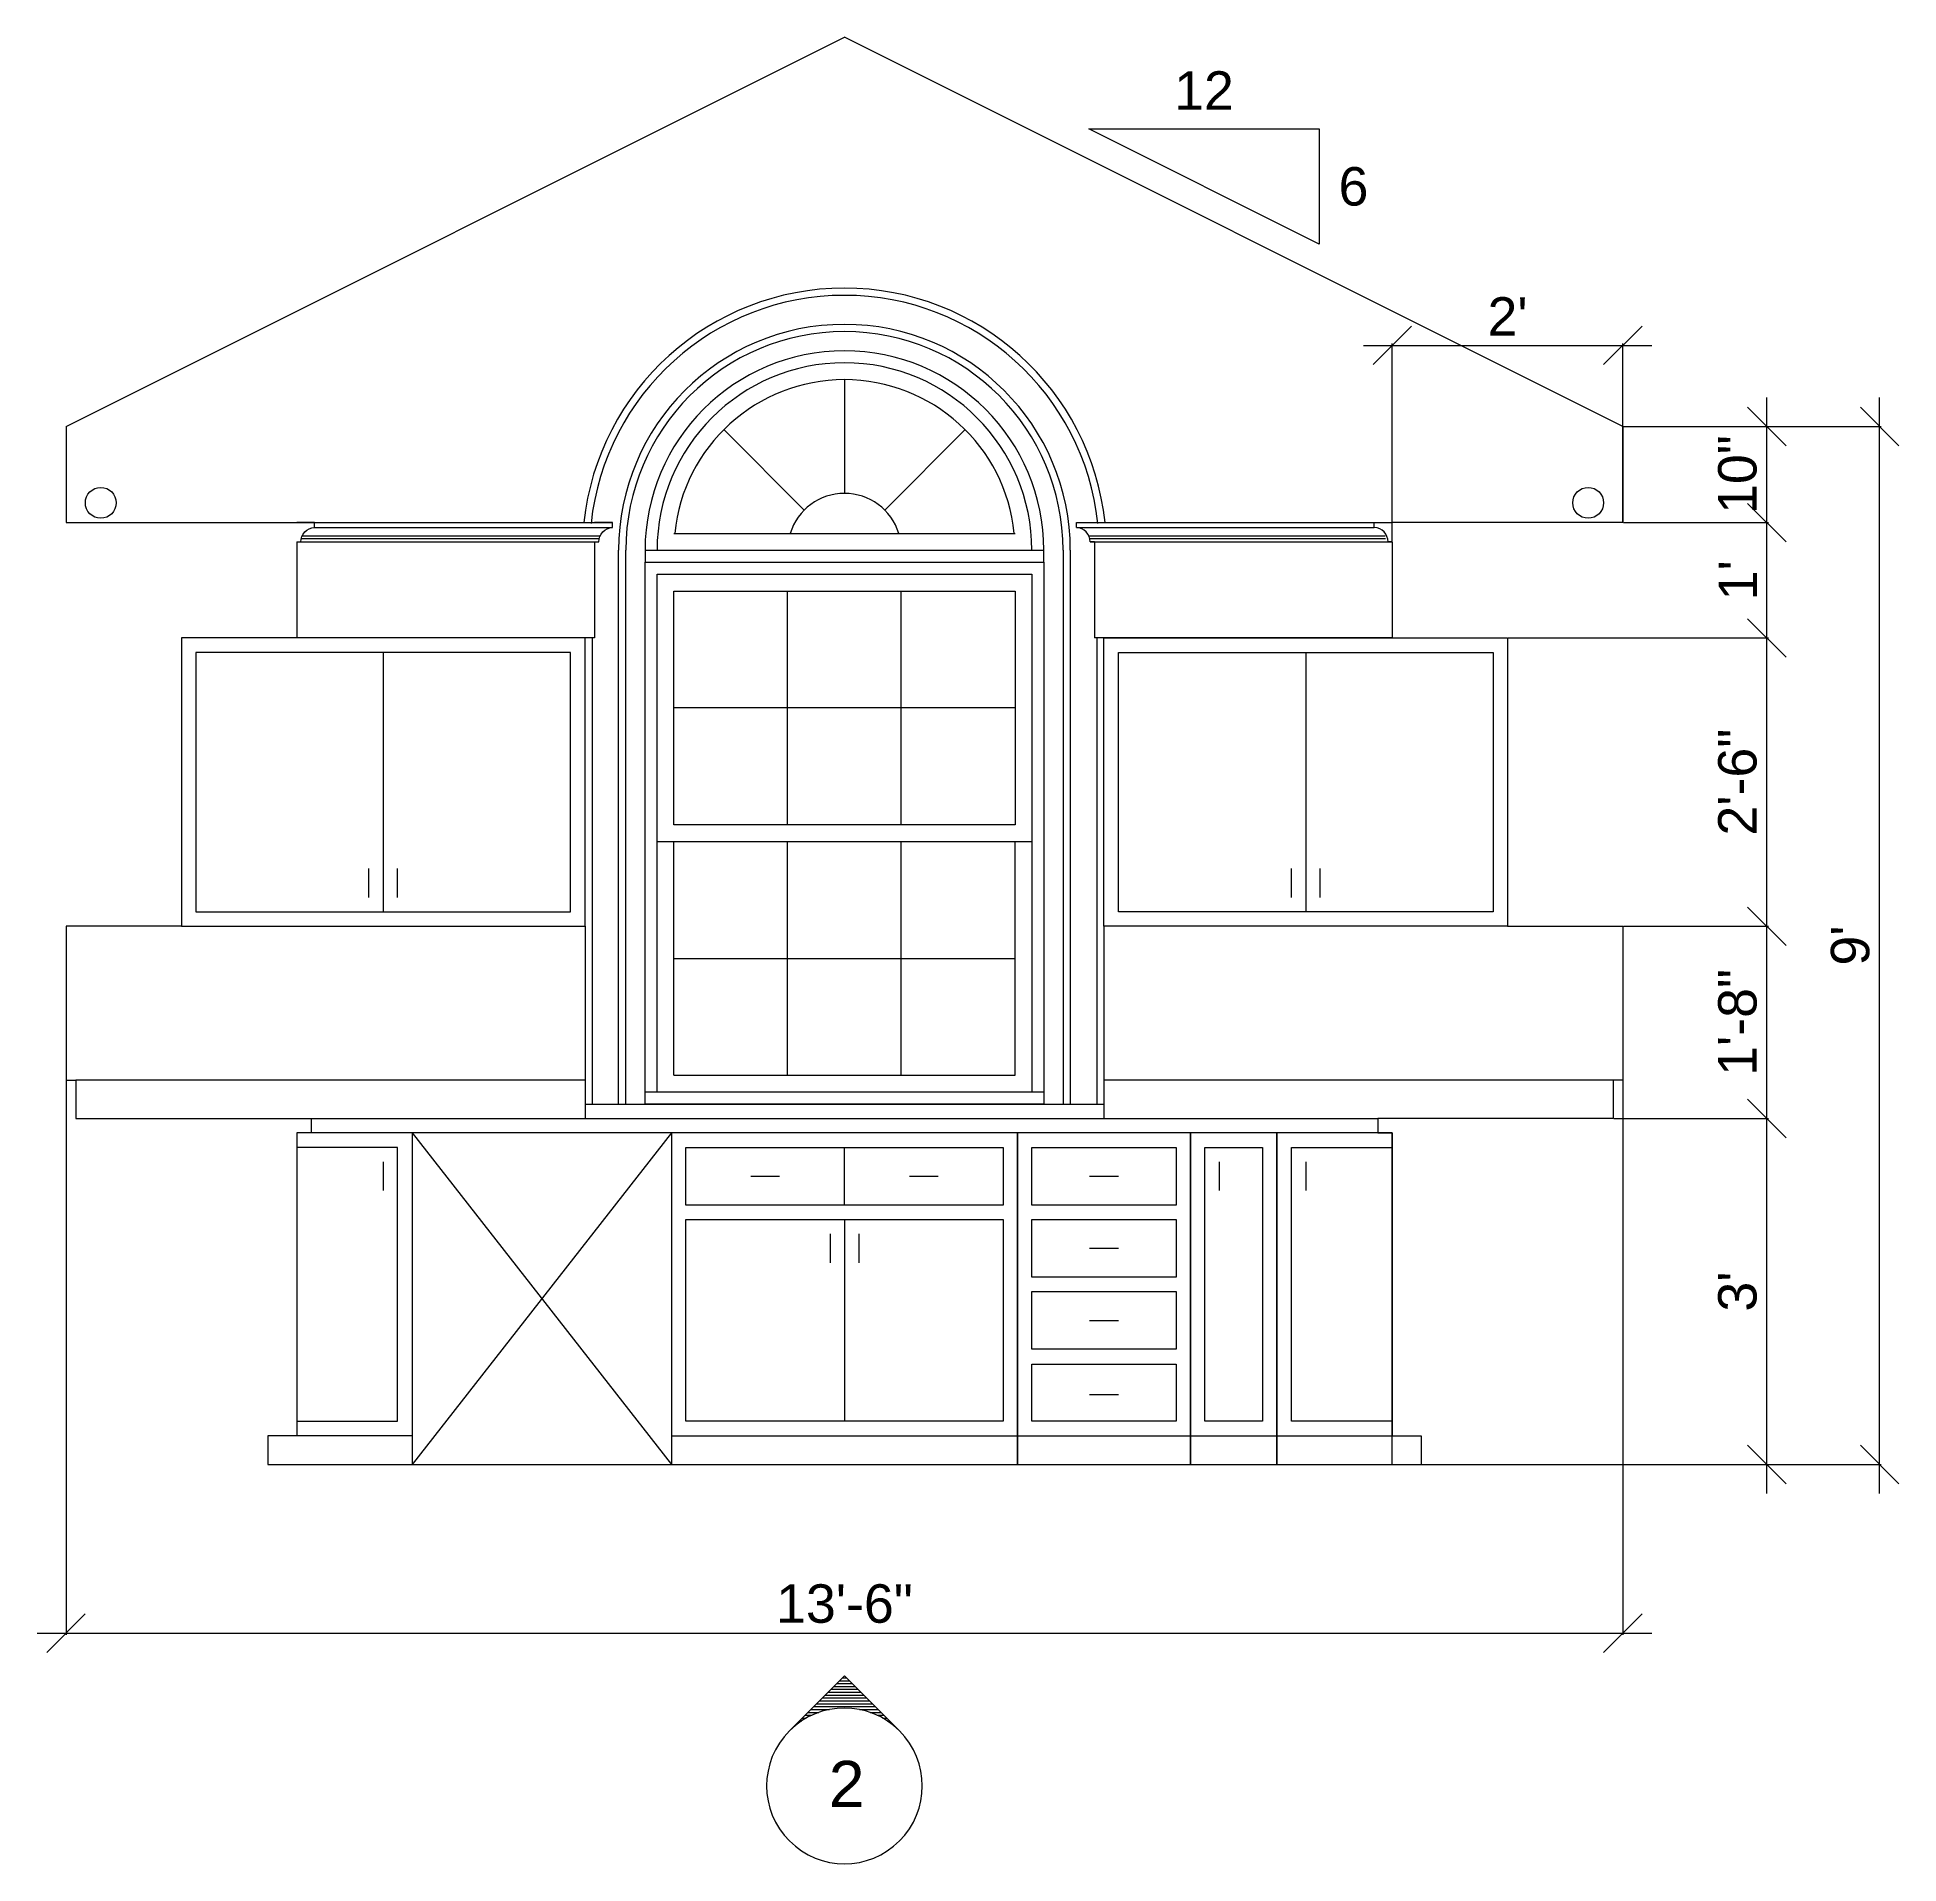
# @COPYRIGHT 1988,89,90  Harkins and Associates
# Model space of a CAD drawing. Header units: inches. Extents: x 13 to 1535, y 73 to 1048.
# Drawn here: x 309.9 to 503.6, y 91 to 281.1 of the extents above; entities that cross this region are included whole.
import ezdxf
from ezdxf.enums import TextEntityAlignment as Align

# ---------------------------------------------------------------- set-up
doc = ezdxf.new("R2010")
doc.units = ezdxf.units.IN
doc.header["$MEASUREMENT"] = 0
for name, color, linetype in [('AR INTERIOR ELEV', 3, 'Continuous'), ('DIMENSIONS', 240, 'Continuous'), ('GENERAL NOTE', 4, 'Continuous')]:
    doc.layers.add(name, color=color, linetype=linetype)
doc.styles.add('DIMTXT', font='ARIAL.TTF', dxfattribs={"height": 4})
doc.styles.add('NOTES', font='ARIAL.TTF', dxfattribs={"height": 4})
doc.dimstyles.new('Arch', dxfattribs={"dimtxt": 0.1875, "dimasz": 4, "dimexe": 0.179993, "dimexo": 0.0625, "dimgap": 1, "dimtad": 1, "dimtoh": 1, "dimdec": 4, "dimzin": 0, "dimdsep": 46, "dimlunit": 4, "dimtxsty": 'DIMTXT', "dimblk1": 'OBLIQUE', "dimblk2": 'OBLIQUE', "dimsah": 1, "dimcen": 0.089996, "dimdle": 3, "dimadec": 0, "dimazin": 0, "dimtfac": 1, "dimtdec": 4, "dimtofl": 0, "dimtmove": 0, "dimatfit": 3, "dimldrblk": 'OBLIQUE', "dimfxl": 1, "dimfrac": 2, "dimtolj": 1, "dimtzin": 0, "dimarcsym": 0})

# ---------------------------------------------------------------- blocks, each defined once
blk = doc.blocks.new('_OBLIQUE')
at = {"color": 0, "linetype": 'ByBlock'}
blk.add_line((-0.5, -0.5), (0.5, 0.5), dxfattribs=at)
blk = doc.blocks.new('*D89')
at = {"layer": 'Defpoints', "color": 0}
for p in [(474.85, 240.57), (501.56, 240.57), (453.85, 132.57)]:
    blk.add_point(p, dxfattribs=at)
at = {"layer": 'DIMENSIONS', "color": 0, "lineweight": -2}
for p, q in [((501.56, 129.57), (501.56, 243.57)), ((474.91, 240.57), (501.74, 240.57)), ((453.91, 132.57), (501.74, 132.57))]:
    blk.add_line(p, q, dxfattribs=at)
at = {"layer": 'DIMENSIONS', "color": 0, "lineweight": -2, "xscale": 4, "yscale": 4, "zscale": 4}
for p, rotation in [((501.56, 240.57), 90), ((501.56, 132.57), 270)]:
    blk.add_blockref('_OBLIQUE', p, dxfattribs=dict(at, rotation=rotation))
at = {"layer": 'DIMENSIONS', "color": 0, "insert": (498.52, 186.57), "char_height": 4, "attachment_point": 5, "rotation": 90, "style": 'DIMTXT'}
blk.add_mtext("\\A1;9'", dxfattribs=at)
blk = doc.blocks.new('*D90')
at = {"layer": 'Defpoints', "color": 0}
for p in [(474.85, 240.57), (489.83, 240.57), (474.85, 230.57)]:
    blk.add_point(p, dxfattribs=at)
at = {"layer": 'DIMENSIONS', "color": 0, "lineweight": -2}
for p, q in [((489.83, 227.57), (489.83, 243.57)), ((474.91, 240.57), (490.01, 240.57)), ((474.91, 230.57), (490.01, 230.57))]:
    blk.add_line(p, q, dxfattribs=at)
at = {"layer": 'DIMENSIONS', "color": 0, "lineweight": -2, "xscale": 4, "yscale": 4, "zscale": 4}
for p, rotation in [((489.83, 240.57), 90), ((489.83, 230.57), 270)]:
    blk.add_blockref('_OBLIQUE', p, dxfattribs=dict(at, rotation=rotation))
at = {"layer": 'DIMENSIONS', "color": 0, "insert": (486.79, 235.57), "char_height": 4, "attachment_point": 5, "rotation": 90, "style": 'DIMTXT'}
blk.add_mtext('\\A1;10"', dxfattribs=at)
blk = doc.blocks.new('*D91')
at = {"layer": 'Defpoints', "color": 0}
for p in [(474.85, 230.57), (489.83, 230.57), (462.85, 218.57)]:
    blk.add_point(p, dxfattribs=at)
at = {"layer": 'DIMENSIONS', "color": 0, "lineweight": -2}
for p, q in [((489.83, 215.57), (489.83, 233.57)), ((474.91, 230.57), (490.01, 230.57)), ((462.91, 218.57), (490.01, 218.57))]:
    blk.add_line(p, q, dxfattribs=at)
at = {"layer": 'DIMENSIONS', "color": 0, "lineweight": -2, "xscale": 4, "yscale": 4, "zscale": 4}
for p, rotation in [((489.83, 230.57), 90), ((489.83, 218.57), 270)]:
    blk.add_blockref('_OBLIQUE', p, dxfattribs=dict(at, rotation=rotation))
at = {"layer": 'DIMENSIONS', "color": 0, "insert": (486.82, 224.57), "char_height": 4, "attachment_point": 5, "rotation": 90, "style": 'DIMTXT'}
blk.add_mtext("\\A1;1'", dxfattribs=at)
blk = doc.blocks.new('*D92')
at = {"layer": 'Defpoints', "color": 0}
for p in [(462.85, 218.57), (489.83, 218.57), (474.85, 188.57)]:
    blk.add_point(p, dxfattribs=at)
at = {"layer": 'DIMENSIONS', "color": 0, "lineweight": -2}
for p, q in [((489.83, 185.57), (489.83, 221.57)), ((462.91, 218.57), (490.01, 218.57)), ((474.91, 188.57), (490.01, 188.57))]:
    blk.add_line(p, q, dxfattribs=at)
at = {"layer": 'DIMENSIONS', "color": 0, "lineweight": -2, "xscale": 4, "yscale": 4, "zscale": 4}
for p, rotation in [((489.83, 218.57), 90), ((489.83, 188.57), 270)]:
    blk.add_blockref('_OBLIQUE', p, dxfattribs=dict(at, rotation=rotation))
at = {"layer": 'DIMENSIONS', "color": 0, "insert": (486.79, 203.57), "char_height": 4, "attachment_point": 5, "rotation": 90, "style": 'DIMTXT'}
blk.add_mtext('\\A1;2\'-6"', dxfattribs=at)
blk = doc.blocks.new('*D93')
at = {"layer": 'Defpoints', "color": 0}
for p in [(474.85, 188.57), (489.83, 188.57), (473.85, 168.57)]:
    blk.add_point(p, dxfattribs=at)
at = {"layer": 'DIMENSIONS', "color": 0, "lineweight": -2}
for p, q in [((489.83, 165.57), (489.83, 191.57)), ((474.91, 188.57), (490.01, 188.57)), ((473.91, 168.57), (490.01, 168.57))]:
    blk.add_line(p, q, dxfattribs=at)
at = {"layer": 'DIMENSIONS', "color": 0, "lineweight": -2, "xscale": 4, "yscale": 4, "zscale": 4}
for p, rotation in [((489.83, 188.57), 90), ((489.83, 168.57), 270)]:
    blk.add_blockref('_OBLIQUE', p, dxfattribs=dict(at, rotation=rotation))
at = {"layer": 'DIMENSIONS', "color": 0, "insert": (486.79, 178.57), "char_height": 4, "attachment_point": 5, "rotation": 90, "style": 'DIMTXT'}
blk.add_mtext('\\A1;1\'-8"', dxfattribs=at)
blk = doc.blocks.new('*D94')
at = {"layer": 'Defpoints', "color": 0}
for p in [(473.85, 168.57), (489.83, 168.57), (453.85, 132.57)]:
    blk.add_point(p, dxfattribs=at)
at = {"layer": 'DIMENSIONS', "color": 0, "lineweight": -2}
for p, q in [((489.83, 129.57), (489.83, 171.57)), ((473.91, 168.57), (490.01, 168.57)), ((453.91, 132.57), (490.01, 132.57))]:
    blk.add_line(p, q, dxfattribs=at)
at = {"layer": 'DIMENSIONS', "color": 0, "lineweight": -2, "xscale": 4, "yscale": 4, "zscale": 4}
for p, rotation in [((489.83, 168.57), 90), ((489.83, 132.57), 270)]:
    blk.add_blockref('_OBLIQUE', p, dxfattribs=dict(at, rotation=rotation))
at = {"layer": 'DIMENSIONS', "color": 0, "insert": (486.79, 150.57), "char_height": 4, "attachment_point": 5, "rotation": 90, "style": 'DIMTXT'}
blk.add_mtext("\\A1;3'", dxfattribs=at)
blk = doc.blocks.new('B36')
at = {"layer": 'AR INTERIOR ELEV'}
for p, q in [((0, 34.5), (0, 0)), ((36, 34.5), (0, 34.5)), ((1.5, 33), (34.5, 33)), ((1.5, 27), (1.5, 33)), ((18, 27), (18, 33)), ((34.5, 33), (34.5, 27)), ((36, 0), (36, 34.5)), ((8.25, 30), (11.25, 30)), ((24.75, 30), (27.75, 30)), ((34.5, 27), (1.5, 27)), ((1.5, 25.5), (34.5, 25.5)), ((1.5, 4.5), (1.5, 25.5)), ((18, 25.5), (18, 4.5)), ((34.5, 25.5), (34.5, 4.5)), ((16.5, 24), (16.5, 21)), ((19.5, 24), (19.5, 21)), ((34.5, 4.5), (1.5, 4.5)), ((0, 3), (36, 3)), ((0, 0), (36, 0))]:
    blk.add_line(p, q, dxfattribs=at)
blk = doc.blocks.new('W4230')
at = {"layer": 'AR INTERIOR ELEV'}
for p, q in [((0, 0), (42, 0)), ((0, -30), (0, 0)), ((42, 0), (42, -30)), ((1.5, -1.5), (40.5, -1.5)), ((1.5, -28.5), (1.5, -1.5)), ((21, -1.5), (21, -28.5)), ((40.5, -1.5), (40.5, -28.5)), ((19.5, -27), (19.5, -24)), ((22.5, -27), (22.5, -24)), ((40.5, -28.5), (1.5, -28.5)), ((42, -30), (0, -30))]:
    blk.add_line(p, q, dxfattribs=at)
blk = doc.blocks.new('B09')
at = {"layer": 'AR INTERIOR ELEV'}
for p, q in [((0, 34.5), (0, 0)), ((9, 34.5), (0, 34.5)), ((1.5, 33), (7.5, 33)), ((1.5, 4.5), (1.5, 33)), ((7.5, 33), (7.5, 4.5)), ((9, 0), (9, 34.5)), ((3, 31.5), (3, 28.5)), ((7.5, 4.5), (1.5, 4.5)), ((0, 3), (9, 3)), ((0, 0), (9, 0))]:
    blk.add_line(p, q, dxfattribs=at)
blk = doc.blocks.new('*D95')
at = {"layer": 'Defpoints', "color": 0}
for p in [(312.85, 172.57), (474.85, 172.57), (474.85, 115.03)]:
    blk.add_point(p, dxfattribs=at)
at = {"layer": 'DIMENSIONS', "color": 0, "lineweight": -2}
for p, q in [((312.85, 172.51), (312.85, 114.85)), ((474.85, 172.51), (474.85, 114.85)), ((309.85, 115.03), (477.85, 115.03))]:
    blk.add_line(p, q, dxfattribs=at)
at = {"layer": 'DIMENSIONS', "color": 0, "lineweight": -2, "xscale": 4, "yscale": 4, "zscale": 4, "rotation": 180}
blk.add_blockref('_OBLIQUE', (312.85, 115.03), dxfattribs=at)
at = {"layer": 'DIMENSIONS', "color": 0, "lineweight": -2, "xscale": 4, "yscale": 4, "zscale": 4}
blk.add_blockref('_OBLIQUE', (474.85, 115.03), dxfattribs=at)
at = {"layer": 'DIMENSIONS', "color": 0, "insert": (393.85, 118.08), "char_height": 4, "attachment_point": 5, "style": 'DIMTXT'}
blk.add_mtext('\\A1;13\'-6"', dxfattribs=at)
blk = doc.blocks.new('*X14')
at = {"color": 0}
for p, q in [((774.41, 757.25), (775.75, 757.25)), ((774.66, 757.5), (775.5, 757.5)), ((774.91, 757.75), (775.25, 757.75)), ((772.66, 755.5), (777.5, 755.5)), ((772.91, 755.75), (777.25, 755.75)), ((773.16, 756), (777, 756)), ((773.41, 756.25), (776.75, 756.25)), ((773.66, 756.5), (776.5, 756.5)), ((773.91, 756.75), (776.25, 756.75)), ((774.16, 757), (776, 757)), ((771.16, 754), (771.35, 754)), ((771.41, 754.25), (771.75, 754.25)), ((771.66, 754.5), (772.24, 754.5)), ((771.91, 754.75), (772.86, 754.75)), ((772.16, 755), (773.78, 755)), ((772.41, 755.25), (777.75, 755.25)), ((776.38, 755), (778, 755)), ((777.3, 754.75), (778.25, 754.75)), ((777.92, 754.5), (778.5, 754.5)), ((778.41, 754.25), (778.75, 754.25)), ((778.81, 754), (779, 754)), ((770.41, 753.25), (770.41, 753.25)), ((770.66, 753.5), (770.68, 753.5)), ((770.91, 753.75), (770.99, 753.75)), ((779.16, 753.75), (779.25, 753.75)), ((779.47, 753.5), (779.5, 753.5)), ((779.75, 753.25), (779.75, 753.25))]:
    blk.add_line(p, q, dxfattribs=at)
blk = doc.blocks.new('*D96')
at = {"layer": 'Defpoints', "color": 0}
for p in [(474.85, 249.01), (474.85, 230.57), (450.85, 228.57)]:
    blk.add_point(p, dxfattribs=at)
at = {"layer": 'DIMENSIONS', "color": 0, "lineweight": -2}
for p, q in [((447.85, 249.01), (477.85, 249.01)), ((450.85, 228.63), (450.85, 249.19)), ((474.85, 230.63), (474.85, 249.19))]:
    blk.add_line(p, q, dxfattribs=at)
at = {"layer": 'DIMENSIONS', "color": 0, "lineweight": -2, "xscale": 4, "yscale": 4, "zscale": 4, "rotation": 180}
blk.add_blockref('_OBLIQUE', (450.85, 249.01), dxfattribs=at)
at = {"layer": 'DIMENSIONS', "color": 0, "lineweight": -2, "xscale": 4, "yscale": 4, "zscale": 4}
blk.add_blockref('_OBLIQUE', (474.85, 249.01), dxfattribs=at)
at = {"layer": 'DIMENSIONS', "color": 0, "insert": (462.85, 252.02), "char_height": 4, "attachment_point": 5, "style": 'DIMTXT'}
blk.add_mtext("\\A1;2'", dxfattribs=at)

msp = doc.modelspace()

# ---------------------------------------------------------------- linework, layer by layer
at = {"layer": 'AR INTERIOR ELEV', "color": 7}
for p in [(312.85146, 240.56821), (474.85146, 240.56821)]:
    msp.add_line(p, (393.85146, 281.06821), dxfattribs=at)
at = {"layer": 'AR INTERIOR ELEV'}
for p, q in [((393.85146, 245.44321), (393.85146, 233.60988)), ((381.30031, 240.24436), (389.66774, 231.87692)), ((406.4026, 240.24436), (398.03517, 231.87692)), ((337.33564, 228.93088), (368.33564, 228.93088)), ((337.43148, 229.20201), (368.43148, 229.20201)), ((338.71783, 230.06821), (369.71783, 230.06821)), ((376.10146, 229.44321), (411.60146, 229.44321)), ((417.98509, 230.06821), (448.98509, 230.06821)), ((419.27144, 229.20201), (450.10538, 229.20201)), ((419.36728, 228.93088), (450.15822, 228.93088)), ((337.29119, 228.56821), (368.29119, 228.56821)), ((370.35146, 170.06821), (370.35146, 227.69321)), ((371.10146, 170.06821), (371.10146, 227.69321)), ((373.10146, 227.69321), (414.60146, 227.69321)), ((373.10146, 227.69321), (373.10146, 226.44321)), ((414.60146, 226.44321), (414.60146, 227.69321)), ((416.60146, 227.69321), (416.60146, 170.06821)), ((417.35146, 227.69321), (417.35146, 170.06821)), ((419.41172, 228.56821), (450.85146, 228.56821)), ((373.10146, 170.06821), (373.10146, 226.44321)), ((373.10146, 226.44321), (414.60146, 226.44321)), ((374.35146, 171.31821), (374.35146, 225.19321)), ((374.35146, 225.19321), (413.35146, 225.19321)), ((413.35146, 225.19321), (413.35146, 171.31821)), ((414.60146, 226.44321), (414.60146, 170.06821)), ((376.10146, 199.13071), (376.10146, 223.44321)), ((376.10146, 223.44321), (411.60146, 223.44321)), ((387.93479, 199.13071), (387.93479, 223.44321)), ((399.76813, 199.13071), (399.76813, 223.44321)), ((411.60146, 223.44321), (411.60146, 199.13071)), ((367.60146, 218.56821), (367.60146, 170.06821)), ((420.10146, 218.56821), (420.10146, 170.06821)), ((411.60146, 211.28696), (376.10146, 211.28696)), ((411.60146, 199.13071), (376.10146, 199.13071)), ((374.35146, 197.38071), (413.35146, 197.38071)), ((376.10146, 173.06821), (376.10146, 197.38071)), ((387.93479, 173.06821), (387.93479, 197.38071)), ((399.76813, 173.06821), (399.76813, 197.38071)), ((411.60146, 173.06821), (411.60146, 197.38071)), ((366.85146, 188.56821), (366.85146, 168.56821)), ((420.85146, 188.56821), (420.85146, 168.56821)), ((376.10146, 185.22446), (411.60146, 185.22446)), ((366.85146, 172.56821), (313.85146, 172.56821)), ((376.10146, 173.06821), (411.60146, 173.06821)), ((473.85146, 172.56821), (420.85146, 172.56821)), ((414.60146, 171.31821), (373.10146, 171.31821)), ((366.85146, 170.06821), (420.85146, 170.06821)), ((414.60146, 170.06821), (373.10146, 170.06821)), ((348.85146, 167.06821), (348.85146, 132.56821)), ((348.85146, 167.06821), (375.85146, 132.56821)), ((375.85146, 167.06821), (348.85146, 132.56821)), ((411.85146, 167.06821), (411.85146, 132.56821)), ((429.85146, 167.06821), (411.85146, 167.06821)), ((429.85146, 132.56821), (429.85146, 167.06821)), ((450.85146, 167.06821), (438.85146, 167.06821)), ((438.85146, 167.06821), (438.85146, 132.56821)), ((450.85146, 132.56821), (450.85146, 167.06821)), ((347.35146, 165.56821), (336.85146, 165.56821)), ((347.35146, 137.06821), (347.35146, 165.56821)), ((413.35146, 159.56821), (413.35146, 165.56821)), ((413.35146, 165.56821), (428.35146, 165.56821)), ((428.35146, 165.56821), (428.35146, 159.56821)), ((440.35146, 165.56821), (450.85146, 165.56821)), ((440.35146, 137.06821), (440.35146, 165.56821)), ((345.85146, 164.06821), (345.85146, 161.06821)), ((441.85146, 164.06821), (441.85146, 161.06821)), ((419.35146, 162.56821), (422.35146, 162.56821)), ((428.35146, 159.56821), (413.35146, 159.56821)), ((413.35146, 158.06821), (428.35146, 158.06821)), ((413.35146, 152.06288), (413.35146, 158.06821)), ((428.35146, 158.06821), (428.35146, 152.06288)), ((419.35146, 155.06821), (422.35146, 155.06821)), ((428.35146, 152.06288), (413.35146, 152.06288)), ((413.35146, 144.55755), (413.35146, 150.56288)), ((413.35146, 150.56288), (428.35146, 150.56288)), ((428.35146, 150.56288), (428.35146, 144.55755)), ((419.35146, 147.56288), (422.35146, 147.56288)), ((428.35146, 144.55755), (413.35146, 144.55755)), ((413.35146, 137.06821), (413.35146, 143.02367)), ((413.35146, 143.02367), (428.35146, 143.02367)), ((428.35146, 143.02367), (428.35146, 137.06821)), ((419.35146, 139.86322), (422.35146, 139.86322)), ((336.85146, 137.06821), (347.35146, 137.06821)), ((428.35146, 137.06821), (413.35146, 137.06821)), ((450.85146, 137.06821), (440.35146, 137.06821)), ((348.85146, 135.56821), (336.85146, 135.56821)), ((411.85146, 135.56821), (429.85146, 135.56821)), ((438.85146, 135.56821), (450.85146, 135.56821)), ((411.85146, 132.56821), (429.85146, 132.56821)), ((438.85146, 132.56821), (450.85146, 132.56821))]:
    msp.add_line(p, q, dxfattribs=at)
at = {"layer": 'AR INTERIOR ELEV', "color": 6}
for p, q in [((323.35146, 230.56821), (369.71783, 230.56821)), ((417.98509, 230.56821), (450.85146, 230.56821)), ((367.85146, 218.56821), (336.85146, 218.56821)), ((450.85146, 218.56821), (419.85146, 218.56821)), ((338.35146, 168.56821), (449.35146, 168.56821)), ((449.35146, 167.06821), (338.35146, 167.06821))]:
    msp.add_line(p, q, dxfattribs=at)
at = {"layer": 'AR INTERIOR ELEV', "color": 7}
for points in [[(312.85146, 240.56821), (312.85146, 230.56821), (336.85146, 230.56821)], [(474.85146, 240.56821), (474.85146, 230.56821), (450.85146, 230.56821)], [(336.85146, 228.56821), (336.85146, 218.56821), (324.85146, 218.56821), (324.85146, 188.56821), (312.85146, 188.56821), (312.85146, 172.56821), (313.85146, 172.56821), (313.85146, 168.56821), (338.35146, 168.56821), (338.35146, 167.06821), (336.85146, 167.06821), (336.85146, 135.56821), (333.85146, 135.56821), (333.85146, 132.56821), (453.85146, 132.56821)], [(450.85146, 228.56821), (450.85146, 218.56821), (462.85146, 218.56821), (462.85146, 188.56821), (474.85146, 188.56821), (474.85146, 172.56821), (473.85146, 172.56821), (473.85146, 168.56821), (449.35146, 168.56821), (449.35146, 167.06821), (450.85146, 167.06821), (450.85146, 135.56821), (453.85146, 135.56821), (453.85146, 132.56821), (453.85146, 132.56821)]]:
    msp.add_lwpolyline(points, dxfattribs=at)
for points in [[(336.85146, 228.56821), (337.29119, 228.56821, -0.399607034), (338.71783, 230.06821), (338.71783, 230.56821), (336.85146, 230.56821)], [(450.85146, 228.56821), (450.41172, 228.56821, 0.399607034), (448.98509, 230.06821), (448.98509, 230.56821), (450.85146, 230.56821)]]:
    msp.add_lwpolyline(points, format="xyb", dxfattribs=at)
at = {"layer": 'AR INTERIOR ELEV', "color": 6}
for points in [[(367.85146, 228.56821), (368.29119, 228.56821, -0.399607034), (369.71783, 230.06821), (369.71783, 230.56821), (367.85146, 230.56821)], [(419.85146, 228.56821), (419.41172, 228.56821, 0.399607034), (417.98509, 230.06821), (417.98509, 230.56821), (419.85146, 230.56821)]]:
    msp.add_lwpolyline(points, format="xyb", dxfattribs=at)
for points in [[(367.85146, 228.56821), (367.85146, 218.56821)], [(419.85146, 228.56821), (419.85146, 218.56821)]]:
    msp.add_lwpolyline(points, dxfattribs=at)
at = {"layer": 'AR INTERIOR ELEV'}
for points in [[(393.85146, 110.59045), (388.12389, 104.86288)], [(399.57902, 104.86288), (393.85146, 110.59045)]]:
    msp.add_lwpolyline(points, dxfattribs=at)
for centre, radius, start, end in [((393.85146, 227.69321), 27.26873, 6.0520626, 173.9479374), ((393.85146, 227.69321), 26.51873, 6.0520626, 173.9479374), ((393.85146, 227.69321), 23.5, 0, 180), ((393.85146, 227.69321), 22.75, 0, 180), ((393.85146, 227.69321), 20.75, 0, 180), ((393.85146, 227.69321), 19.5, 0, 180), ((393.85146, 227.69321), 17.75, 5.6580714, 174.3419286), ((393.85146, 227.69321), 5.91667, 17.2039945, 162.7960055), ((393.85146, 99.13532), 8.1, 45, 135), ((393.85146, 99.13532), 8.1, 135, 225), ((393.85146, 99.13532), 8.1, 315, 45), ((393.85146, 99.13532), 8.1, 225, 315)]:
    msp.add_arc(centre, radius, start, end, dxfattribs=at)
at = {"layer": 'DIMENSIONS'}
for p, q in [((419.26258, 271.55521), (443.26258, 271.55521)), ((443.26258, 259.55521), (419.26258, 271.55521)), ((443.26258, 271.55521), (443.26258, 259.55521))]:
    msp.add_line(p, q, dxfattribs=at)
at = {"layer": 'GENERAL NOTE'}
for centre in [(316.46364, 232.62524), (471.23928, 232.62524)]:
    msp.add_circle(centre, 1.60501, dxfattribs=at)

# ---------------------------------------------------------------- block references
at = {"layer": 'AR INTERIOR ELEV', "xscale": -1}
msp.add_blockref('W4230', (366.85146, 218.56821), dxfattribs=at)
at = {"layer": 'AR INTERIOR ELEV'}
for name, p in [('W4230', (420.85146, 218.56821)), ('B36', (375.85146, 132.56821)), ('B09', (429.85146, 132.56821))]:
    msp.add_blockref(name, p, dxfattribs=at)
at = {"layer": 'AR INTERIOR ELEV', "xscale": 1.2, "yscale": 1.200000000000003, "zscale": 1.2}
msp.add_blockref('*X14', (-536.24372, -798.91655), dxfattribs=at)

# ---------------------------------------------------------------- texts
at = {"layer": 'AR INTERIOR ELEV', "style": 'NOTES'}
msp.add_text('2', height=4.8, dxfattribs=at).set_placement((394.0789, 99.37575), align=Align.MIDDLE)
at = {"layer": 'DIMENSIONS', "style": 'NOTES'}
msp.add_text('12', height=4, dxfattribs=at).set_placement((431.26258, 275.55521), align=Align.MIDDLE)
msp.add_text('6', height=4, dxfattribs=at).set_placement((445.26258, 263.55521))

# ---------------------------------------------------------------- dimensions: what is measured, and where the dimension line sits
at = {"layer": 'DIMENSIONS'}
for base, p1, p2, picture, middle in [((474.85146, 249.01237), (450.85146, 228.56821), (474.85146, 230.56821), '*D96', (462.85146, 252.02055)), ((474.85146, 115.03354), (312.85146, 172.56821), (474.85146, 172.56821), '*D95', (393.85146, 118.0772))]:
    dim = msp.add_linear_dim(base=base, p1=p1, p2=p2, dimstyle='Arch', dxfattribs=at)
    dim.commit()
    dim.dimension.update_dxf_attribs({"geometry": picture, "text_midpoint": middle})
for base, p1, p2, picture, middle in [((501.55921, 240.56821), (453.85146, 132.56821), (474.85146, 240.56821), '*D89', (498.51691, 186.56821)), ((489.8291, 240.56821), (474.85146, 230.56821), (474.85146, 240.56821), '*D90', (486.78681, 235.56821)), ((489.8291, 230.56821), (462.85146, 218.56821), (474.85146, 230.56821), '*D91', (486.82092, 224.56821)), ((489.8291, 218.56821), (474.85146, 188.56821), (462.85146, 218.56821), '*D92', (486.78681, 203.56821)), ((489.8291, 188.56821), (473.85146, 168.56821), (474.85146, 188.56821), '*D93', (486.78681, 178.56821)), ((489.8291, 168.56821), (453.85146, 132.56821), (473.85146, 168.56821), '*D94', (486.78545, 150.56821))]:
    dim = msp.add_linear_dim(base=base, p1=p1, p2=p2, angle=90, dimstyle='Arch', dxfattribs=at)
    dim.commit()
    dim.dimension.update_dxf_attribs({"geometry": picture, "text_midpoint": middle})

doc.saveas('drawing.dxf')
